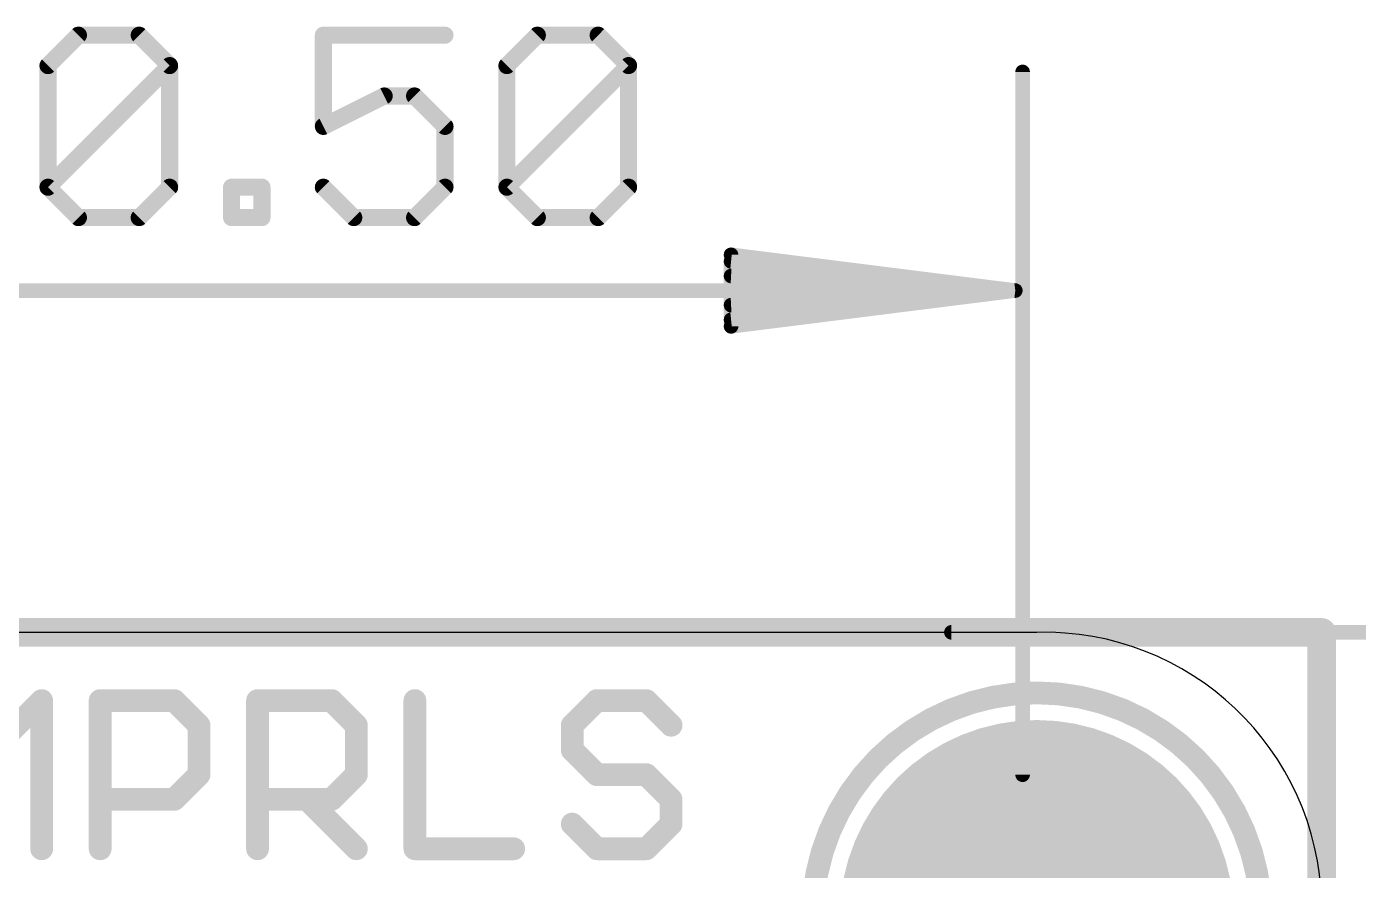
# Model space of a CAD drawing. Extents: x -4.1 to 26.3, y -5.6 to 21.9.
# Drawn here: x 6.23 to 18.11, y 14.39 to 21.91 of the extents above; entities that cross this region are included whole.
import ezdxf

# ---------------------------------------------------------------- set-up
doc = ezdxf.new("R2010")
doc.units = 0
for name, color, linetype in [('1', 12, 'CONTINUOUS'), ('16', 5, 'CONTINUOUS'), ('17', 110, 'CONTINUOUS'), ('20', 53, 'CONTINUOUS'), ('21', 40, 'CONTINUOUS'), ('47', 253, 'CONTINUOUS')]:
    doc.layers.add(name, color=color, linetype=linetype)

# ---------------------------------------------------------------- blocks, each defined once
blk = doc.blocks.new('ROUNDP')
at = {"const_width": 0.5}
blk.add_lwpolyline([(0, -0.25, 1), (0, 0.25, 1), (0, -0.25)], format="xyb", dxfattribs=at)

msp = doc.modelspace()

# ---------------------------------------------------------------- linework, layer by layer
at = {"layer": '1', "const_width": 0.254}
for points in [[(0, 16.51), (17.78, 16.51)], [(17.78, 16.51), (17.78, 0)]]:
    msp.add_lwpolyline(points, dxfattribs=at)
at = {"layer": '1', "const_width": 0.127}
for points in [[(17.8435, 16.51, 1), (17.7165, 16.51)], [(17.78, 16.4465, 1), (17.78, 16.5735)]]:
    msp.add_lwpolyline(points, format="xyb", dxfattribs=at)
at = {"layer": '16', "const_width": 0.254}
for points in [[(0, 16.51), (17.78, 16.51)], [(17.78, 16.51), (17.78, 0)]]:
    msp.add_lwpolyline(points, dxfattribs=at)
at = {"layer": '16', "const_width": 0.127}
for points in [[(17.8435, 16.51, 1), (17.7165, 16.51)], [(17.78, 16.4465, 1), (17.78, 16.5735)]]:
    msp.add_lwpolyline(points, format="xyb", dxfattribs=at)
at = {"layer": '20'}
msp.add_line((2.54, 16.51), (15.24, 16.51), dxfattribs=at)
msp.add_arc((15.3035, 14.0335), 2.4773, 1.4688, 91.4688, dxfattribs=at)
at = {"layer": '21'}
for points, const_width in [([(15.24, 11.97, 1), (15.24, 15.97, 1), (15.24, 11.97)], 0.2032), ([(6.4155, 15.9015, 1), (6.3139, 15.9015)], 0.1016), ([(6.4006, 15.8656, 1), (6.3288, 15.9374)], 0.1016), ([(6.9375, 15.9015, 1), (6.8359, 15.9015)], 0.1016), ([(6.8867, 15.9523, 1), (6.8867, 15.8507)], 0.1016), ([(7.5836, 15.9374, 1), (7.5117, 15.8656)], 0.1016), ([(7.5476, 15.8507, 1), (7.5476, 15.9523)], 0.1016), ([(8.3408, 15.9015, 1), (8.2392, 15.9015)], 0.1016), ([(8.29, 15.9523, 1), (8.29, 15.8507)], 0.1016), ([(8.9868, 15.9374, 1), (8.915, 15.8656)], 0.1016), ([(8.9509, 15.8507, 1), (8.9509, 15.9523)], 0.1016), ([(9.744, 15.9015, 1), (9.6424, 15.9015)], 0.1016), ([(11.3168, 15.9523, 1), (11.3168, 15.8507)], 0.1016), ([(11.3528, 15.8656, 1), (11.2809, 15.9374)], 0.1016), ([(11.7934, 15.9374, 1), (11.7216, 15.8656)], 0.1016), ([(11.7575, 15.8507, 1), (11.7575, 15.9523)], 0.1016), ([(7.8188, 15.6812, 1), (7.7172, 15.6812)], 0.1016), ([(7.732, 15.6453, 1), (7.8039, 15.7171)], 0.1016), ([(9.222, 15.6812, 1), (9.1204, 15.6812)], 0.1016), ([(9.1353, 15.6453, 1), (9.2072, 15.7171)], 0.1016), ([(11.1473, 15.6812, 1), (11.0457, 15.6812)], 0.1016), ([(11.0606, 15.7171, 1), (11.1324, 15.6453)], 0.1016), ([(11.9419, 15.6453, 1), (12.0137, 15.7171)], 0.1016), ([(11.1324, 15.4968, 1), (11.0606, 15.425)], 0.1016), ([(11.0457, 15.4609, 1), (11.1473, 15.4609)], 0.1016), ([(7.8039, 15.2046, 1), (7.732, 15.2765)], 0.1016), ([(9.2072, 15.2046, 1), (9.1353, 15.2765)], 0.1016), ([(11.3168, 15.2914, 1), (11.3168, 15.1898)], 0.1016), ([(11.2809, 15.2046, 1), (11.3528, 15.2765)], 0.1016), ([(11.7934, 15.2765, 1), (11.7216, 15.2046)], 0.1016), ([(11.7575, 15.1898, 1), (11.7575, 15.2914)], 0.1016), ([(7.7172, 15.2406, 1), (7.8188, 15.2406)], 0.1016), ([(9.1204, 15.2406, 1), (9.222, 15.2406)], 0.1016), ([(6.8867, 15.071, 1), (6.8867, 14.9694)], 0.1016), ([(7.5117, 15.0562, 1), (7.5836, 14.9843)], 0.1016), ([(7.5476, 14.9694, 1), (7.5476, 15.071)], 0.1016), ([(8.29, 15.071, 1), (8.29, 14.9694)], 0.1016), ([(8.7665, 15.0562, 1), (8.6947, 14.9843)], 0.1016), ([(8.915, 15.0562, 1), (8.9868, 14.9843)], 0.1016), ([(8.9509, 14.9694, 1), (8.9509, 15.071)], 0.1016), ([(12.0286, 15.0202, 1), (11.927, 15.0202)], 0.1016), ([(11.9419, 14.9843, 1), (12.0137, 15.0562)], 0.1016), ([(11.1324, 14.8358, 1), (11.0606, 14.764)], 0.1016), ([(11.927, 14.7999, 1), (12.0286, 14.7999)], 0.1016), ([(12.0137, 14.764, 1), (11.9419, 14.8358)], 0.1016), ([(6.3139, 14.5796, 1), (6.4155, 14.5796)], 0.1016), ([(6.8359, 14.5796, 1), (6.9375, 14.5796)], 0.1016), ([(8.2392, 14.5796, 1), (8.3408, 14.5796)], 0.1016), ([(9.1353, 14.5437, 1), (9.2072, 14.6155)], 0.1016), ([(9.6932, 14.6304, 1), (9.6932, 14.5288)], 0.1016), ([(9.6424, 14.5796, 1), (9.744, 14.5796)], 0.1016), ([(10.5745, 14.5288, 1), (10.5745, 14.6304)], 0.1016), ([(11.3168, 14.6304, 1), (11.3168, 14.5288)], 0.1016), ([(11.2809, 14.5437, 1), (11.3528, 14.6155)], 0.1016), ([(11.7216, 14.6155, 1), (11.7934, 14.5437)], 0.1016), ([(11.7575, 14.5288, 1), (11.7575, 14.6304)], 0.1016)]:
    msp.add_lwpolyline(points, format="xyb", dxfattribs=dict(at, const_width=const_width))
at = {"layer": '21', "const_width": 0.2032}
for points in [[(5.924, 15.4609), (6.3647, 15.9015)], [(6.3647, 15.9015), (6.3647, 14.5796)], [(6.8867, 14.5796), (6.8867, 15.9015)], [(6.8867, 15.9015), (7.5476, 15.9015)], [(7.5476, 15.9015), (7.768, 15.6812)], [(8.29, 14.5796), (8.29, 15.9015)], [(8.29, 15.9015), (8.9509, 15.9015)], [(8.9509, 15.9015), (9.1712, 15.6812)], [(9.6932, 15.9015), (9.6932, 14.5796)], [(11.3168, 15.9015), (11.0965, 15.6812)], [(11.7575, 15.9015), (11.3168, 15.9015)], [(11.9778, 15.6812), (11.7575, 15.9015)], [(7.768, 15.6812), (7.768, 15.2406)], [(9.1712, 15.6812), (9.1712, 15.2406)], [(11.0965, 15.6812), (11.0965, 15.4609)], [(11.0965, 15.4609), (11.3168, 15.2406)], [(7.768, 15.2406), (7.5476, 15.0202)], [(9.1712, 15.2406), (8.9509, 15.0202)], [(11.3168, 15.2406), (11.7575, 15.2406)], [(11.7575, 15.2406), (11.9778, 15.0202)], [(7.5476, 15.0202), (6.8867, 15.0202)], [(8.9509, 15.0202), (8.29, 15.0202)], [(8.7306, 15.0202), (9.1712, 14.5796)], [(11.9778, 15.0202), (11.9778, 14.7999)], [(11.3168, 14.5796), (11.0965, 14.7999)], [(11.9778, 14.7999), (11.7575, 14.5796)], [(9.6932, 14.5796), (10.5745, 14.5796)], [(11.7575, 14.5796), (11.3168, 14.5796)]]:
    msp.add_lwpolyline(points, dxfattribs=at)
at = {"layer": '47'}
for points, const_width in [([(6.4213, 21.5645), (6.6925, 21.8357)], 0.1524), ([(6.6925, 21.8357), (7.2348, 21.8357)], 0.1524), ([(7.2348, 21.8357), (7.506, 21.5645)], 0.1524), ([(9.9617, 21.8357), (8.877, 21.8357)], 0.1524), ([(8.877, 21.8357), (8.877, 21.0222)], 0.1524), ([(10.5142, 21.5645), (10.7854, 21.8357)], 0.1524), ([(10.7854, 21.8357), (11.3277, 21.8357)], 0.1524), ([(11.3277, 21.8357), (11.5989, 21.5645)], 0.1524), ([(6.4213, 20.4799), (6.4213, 21.5645)], 0.1524), ([(6.4213, 20.4799), (7.506, 21.5645)], 0.1524), ([(7.506, 21.5645), (7.506, 20.4799)], 0.1524), ([(10.5142, 20.4799), (10.5142, 21.5645)], 0.1524), ([(10.5142, 20.4799), (11.5989, 21.5645)], 0.1524), ([(11.5989, 21.5645), (11.5989, 20.4799)], 0.1524), ([(15.113, 15.24), (15.113, 21.508)], 0.13), ([(8.877, 21.0222), (9.4194, 21.2934)], 0.1524), ([(9.4194, 21.2934), (9.6905, 21.2934)], 0.1524), ([(9.6905, 21.2934), (9.9617, 21.0222)], 0.1524), ([(9.9617, 21.0222), (9.9617, 20.4799)], 0.1524), ([(6.6925, 20.2087), (6.4213, 20.4799)], 0.1524), ([(7.506, 20.4799), (7.2348, 20.2087)], 0.1524), ([(8.0585, 20.2087), (8.0585, 20.4799)], 0.1524), ([(8.0585, 20.4799), (8.3296, 20.4799)], 0.1524), ([(8.3296, 20.4799), (8.3296, 20.2087)], 0.1524), ([(9.1482, 20.2087), (8.877, 20.4799)], 0.1524), ([(9.9617, 20.4799), (9.6905, 20.2087)], 0.1524), ([(10.7854, 20.2087), (10.5142, 20.4799)], 0.1524), ([(11.5989, 20.4799), (11.3277, 20.2087)], 0.1524), ([(7.2348, 20.2087), (6.6925, 20.2087)], 0.1524), ([(8.3296, 20.2087), (8.0585, 20.2087)], 0.1524), ([(9.6905, 20.2087), (9.1482, 20.2087)], 0.1524), ([(11.3277, 20.2087), (10.7854, 20.2087)], 0.1524), ([(15.048, 19.558), (12.513, 19.8772)], 0.13), ([(12.513, 19.8772), (12.513, 19.2388)], 0.13), ([(15.048, 19.558), (12.513, 19.818)], 0.13), ([(15.048, 19.558), (12.513, 19.688)], 0.13), ([(2.605, 19.558), (15.048, 19.558)], 0.13), ([(12.513, 19.2388), (15.048, 19.558)], 0.13), ([(12.513, 19.428), (15.048, 19.558)], 0.13), ([(12.513, 19.298), (15.048, 19.558)], 0.13), ([(14.478, 16.51), (26.207, 16.51)], 0.13)]:
    msp.add_lwpolyline(points, dxfattribs=dict(at, const_width=const_width))
for points, const_width in [([(6.6925, 21.8738, 1), (6.6925, 21.7976)], 0.0762), ([(6.7194, 21.8087, 1), (6.6655, 21.8626)], 0.0762), ([(7.2617, 21.8626, 1), (7.2079, 21.8087)], 0.0762), ([(7.2348, 21.7976, 1), (7.2348, 21.8738)], 0.0762), ([(8.877, 21.8738, 1), (8.877, 21.7976)], 0.0762), ([(8.9151, 21.8357, 1), (8.8389, 21.8357)], 0.0762), ([(9.9617, 21.7976, 1), (9.9617, 21.8738)], 0.0762), ([(10.7854, 21.8738, 1), (10.7854, 21.7976)], 0.0762), ([(10.8123, 21.8087, 1), (10.7584, 21.8626)], 0.0762), ([(11.3546, 21.8626, 1), (11.3008, 21.8087)], 0.0762), ([(11.3277, 21.7976, 1), (11.3277, 21.8738)], 0.0762), ([(6.4594, 21.5645, 1), (6.3832, 21.5645)], 0.0762), ([(6.3944, 21.5915, 1), (6.4483, 21.5376)], 0.0762), ([(7.5441, 21.5645, 1), (7.4679, 21.5645)], 0.0762), ([(7.5329, 21.5376, 1), (7.479, 21.5915)], 0.0762), ([(7.479, 21.5376, 1), (7.5329, 21.5915)], 0.0762), ([(10.5523, 21.5645, 1), (10.4761, 21.5645)], 0.0762), ([(10.4873, 21.5915, 1), (10.5411, 21.5376)], 0.0762), ([(11.637, 21.5645, 1), (11.5608, 21.5645)], 0.0762), ([(11.6258, 21.5376, 1), (11.5719, 21.5915)], 0.0762), ([(11.5719, 21.5376, 1), (11.6258, 21.5915)], 0.0762), ([(15.1455, 21.508, 1), (15.0805, 21.508)], 0.065), ([(9.4194, 21.3315, 1), (9.4194, 21.2553)], 0.0762), ([(9.4364, 21.2593, 1), (9.4023, 21.3274)], 0.0762), ([(9.7175, 21.3203, 1), (9.6636, 21.2664)], 0.0762), ([(9.6905, 21.2553, 1), (9.6905, 21.3315)], 0.0762), ([(8.86, 21.0563, 1), (8.8941, 20.9881)], 0.0762), ([(8.8389, 21.0222, 1), (8.9151, 21.0222)], 0.0762), ([(9.9998, 21.0222, 1), (9.9236, 21.0222)], 0.0762), ([(9.9348, 20.9953, 1), (9.9886, 21.0491)], 0.0762), ([(6.4483, 20.5068, 1), (6.3944, 20.4529)], 0.0762), ([(7.5329, 20.4529, 1), (7.479, 20.5068)], 0.0762), ([(8.0966, 20.4799, 1), (8.0204, 20.4799)], 0.0762), ([(8.0585, 20.518, 1), (8.0585, 20.4418)], 0.0762), ([(8.3677, 20.4799, 1), (8.2915, 20.4799)], 0.0762), ([(8.3296, 20.4418, 1), (8.3296, 20.518)], 0.0762), ([(8.904, 20.5068, 1), (8.8501, 20.4529)], 0.0762), ([(9.9886, 20.4529, 1), (9.9348, 20.5068)], 0.0762), ([(10.5411, 20.5068, 1), (10.4873, 20.4529)], 0.0762), ([(11.6258, 20.4529, 1), (11.5719, 20.5068)], 0.0762), ([(6.3944, 20.5068, 1), (6.4483, 20.4529)], 0.0762), ([(6.3832, 20.4799, 1), (6.4594, 20.4799)], 0.0762), ([(7.4679, 20.4799, 1), (7.5441, 20.4799)], 0.0762), ([(9.9236, 20.4799, 1), (9.9998, 20.4799)], 0.0762), ([(10.4873, 20.5068, 1), (10.5411, 20.4529)], 0.0762), ([(10.4761, 20.4799, 1), (10.5523, 20.4799)], 0.0762), ([(11.5608, 20.4799, 1), (11.637, 20.4799)], 0.0762), ([(6.6925, 20.2468, 1), (6.6925, 20.1706)], 0.0762), ([(6.6655, 20.1818, 1), (6.7194, 20.2356)], 0.0762), ([(7.2079, 20.2356, 1), (7.2617, 20.1818)], 0.0762), ([(7.2348, 20.1706, 1), (7.2348, 20.2468)], 0.0762), ([(8.0585, 20.2468, 1), (8.0585, 20.1706)], 0.0762), ([(8.0204, 20.2087, 1), (8.0966, 20.2087)], 0.0762), ([(8.2915, 20.2087, 1), (8.3677, 20.2087)], 0.0762), ([(8.3296, 20.1706, 1), (8.3296, 20.2468)], 0.0762), ([(9.1482, 20.2468, 1), (9.1482, 20.1706)], 0.0762), ([(9.1213, 20.1818, 1), (9.1751, 20.2356)], 0.0762), ([(9.6636, 20.2356, 1), (9.7175, 20.1818)], 0.0762), ([(9.6905, 20.1706, 1), (9.6905, 20.2468)], 0.0762), ([(10.7854, 20.2468, 1), (10.7854, 20.1706)], 0.0762), ([(10.7584, 20.1818, 1), (10.8123, 20.2356)], 0.0762), ([(11.3008, 20.2356, 1), (11.3546, 20.1818)], 0.0762), ([(11.3277, 20.1706, 1), (11.3277, 20.2468)], 0.0762), ([(12.5171, 19.9095, 1), (12.5089, 19.845)], 0.065), ([(12.5455, 19.8772, 1), (12.4805, 19.8772)], 0.065), ([(12.5163, 19.8503, 1), (12.5097, 19.7857)], 0.065), ([(12.5147, 19.7205, 1), (12.5113, 19.6555)], 0.065), ([(15.0521, 19.5258, 1), (15.0439, 19.5902)], 0.065), ([(15.0439, 19.5258, 1), (15.0521, 19.5902)], 0.065), ([(15.0513, 19.5257, 1), (15.0447, 19.5903)], 0.065), ([(15.0447, 19.5257, 1), (15.0513, 19.5903)], 0.065), ([(15.0463, 19.5255, 1), (15.0497, 19.5905)], 0.065), ([(15.0497, 19.5255, 1), (15.0463, 19.5905)], 0.065), ([(15.048, 19.5255, 1), (15.048, 19.5905)], 0.065), ([(12.5113, 19.4605, 1), (12.5147, 19.3955)], 0.065), ([(12.5097, 19.3303, 1), (12.5163, 19.2657)], 0.065), ([(12.5089, 19.271, 1), (12.5171, 19.2065)], 0.065), ([(12.4805, 19.2388, 1), (12.5455, 19.2388)], 0.065), ([(14.478, 16.5425, 1), (14.478, 16.4775)], 0.065), ([(15.0805, 15.24, 1), (15.1455, 15.24)], 0.065)]:
    msp.add_lwpolyline(points, format="xyb", dxfattribs=dict(at, const_width=const_width))

# ---------------------------------------------------------------- block references
at = {"layer": '17', "xscale": 3.516, "yscale": 3.516}
msp.add_blockref('ROUNDP', (15.24, 13.97), dxfattribs=at)
msp.add_blockref('ROUNDP', (15.24, 13.97), dxfattribs=at)

doc.saveas('drawing.dxf')
